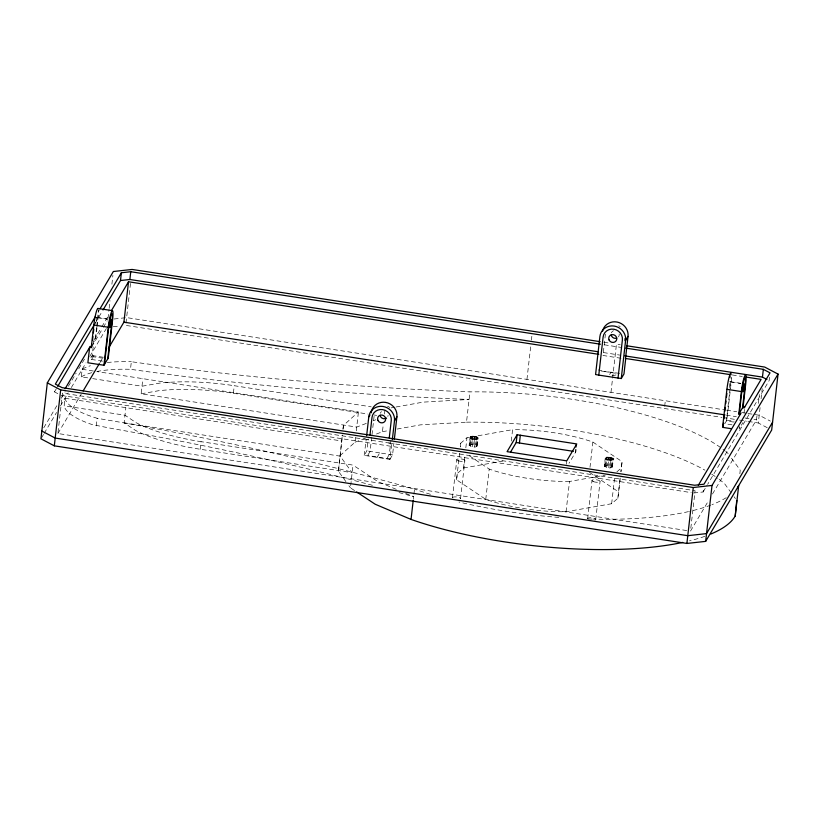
<?xml version="1.0" encoding="UTF-8"?>
<svg xmlns="http://www.w3.org/2000/svg" width="819" height="819" viewBox="0 0 819 819"><rect width="100%" height="100%" fill="white"/><g stroke="black" fill="none" stroke-linecap="round" stroke-linejoin="round"><path stroke-width="0.61" stroke-dasharray="4.09 3.07" d="M345.925 481.633L338.411 471.283L342.27 435.534M338.411 471.283L342.465 435.002M343.059 429.023L343.417 425.43L358.435 411.926L97.338 371.642M739.864 473.73L740.222 470.147L731.121 457.647M57.801 393.642L54.463 391.881L54.842 388.554M686.691 530.548L57.893 433.517L62.49 393.12L369.42 439.987M372.41 485.309A1043.519 310.319 6.5 0 0 113.012 428.706L92.25 424.6A72.338 21.509 6.5 0 1 64.128 405.835L64.988 398.259L341.871 440.991M87.623 377.846L81.306 376.873L82.166 369.297A72.338 21.509 6.5 0 1 90.377 365.755M102.467 361.159L90.029 359.234L92.189 355.548L93.816 341.257M96.591 327.446L95.024 341.216L93.417 340.97M96.734 326.197L97.584 318.693A9.828 1.239 -81.2 0 0 97.901 314.394M96.99 327.764L95.557 340.305L93.96 340.059L101.126 327.958M97.133 326.515L98.137 317.731A13.104 1.658 -81.2 0 0 98.505 310.012M108.006 318.417L109.019 309.551M109.162 308.282L110.022 300.675M111.906 284.193L112.909 275.327M96.273 425.87L97.144 418.294L93.11 417.025A72.338 21.509 6.5 0 1 64.988 398.259M130.518 283.394L125.727 325.378L722.01 417.393M124.13 422.809L340.141 456.142L352.16 472.686L200.205 449.242A100.686 29.945 6.5 0 1 135.268 430.272L124.13 422.809L125.85 407.657M96.775 371.519A72.338 21.509 6.5 0 1 130.477 369.297L131.337 361.722L147.44 363.974A1021.518 303.777 6.5 0 0 469.963 391.881A201.382 59.889 6.5 0 1 724.938 450.839M366.267 423.413L356.715 427.078L141.124 393.806L142.854 378.665M200.205 449.242L201.064 441.666A100.686 29.945 6.5 0 1 136.128 422.696L124.99 415.233L64.128 405.835M141.124 393.806L158.732 390.704A100.686 29.945 6.5 0 1 233.384 393.274L234.254 385.708L371.222 406.838M342.987 429.217L343.417 425.43M339.967 455.733L354.985 442.229L355.559 437.172M356.285 430.866L358.435 411.926M354.566 490.571L350.44 487.837L353.02 465.11L201.064 441.666M364.189 455.374L366.216 439.496L391.902 443.458L389.875 459.387L364.189 455.374L366.881 450.839L368.233 438.964M371.713 437.09L370.086 451.423L367.393 455.968M372 434.643L374.14 415.868M376.484 433.988L382.453 431.695L383.312 424.119M384.469 414.025L385.043 408.968M390.991 440.059L389.353 454.35L386.66 458.937M389.875 459.387L392.567 454.852L393.929 442.936M413.349 499.221L413.636 496.693L405.548 493.273M413.923 494.164L414.506 489.117A1043.519 310.319 6.5 0 0 113.872 421.13L97.144 418.294M452.446 497.87L456.828 459.49M620.218 478.05L617.874 498.249L611.65 503.726L566.052 511.762A81.89 24.355 6.5 0 1 485.759 499.375L456.552 479.791L459.602 453.276M460.759 443.181L460.329 446.969L460.759 443.181L466.984 437.715L469.451 437.274M397.174 429.043L420.485 424.856L466.502 422.174L469.963 391.881M456.552 479.791L457.309 473.474L463.534 468.007L465.11 454.125M465.837 447.809L466.984 437.715M460.513 498.802L464.895 460.421M469.123 445.28C478.398 440.939 479.453 451.013 469.123 445.28L469.922 438.298M469.369 445.608L469.993 440.059M470.034 444.471L470.669 438.923M470.587 446.253L471.468 438.482M471.754 444.287L472.133 440.96M472.502 446.713L473.392 438.953M473.853 444.441L474.488 438.892M474.6 446.877L475.491 439.107M475.767 444.901L476.402 439.353M476.32 446.683L477.201 438.912M476.996 445.546L477.876 437.776M477.19 446.201L478.081 438.431M485.759 499.375L489.209 469.082L467.301 454.391M511.291 441.021L512.581 429.668A81.89 24.355 6.5 0 1 592.874 442.055L622.082 461.64L620.935 471.744L622.082 461.64M526.945 379.392L530.845 345.168M531.418 340.1L531.848 336.292M566.359 464.189L566.738 460.851M566.052 511.762L569.502 481.47L605.241 475.163M575.337 452.631L575.716 449.293M576.136 449.498L575.88 451.719L569.021 463.288M589.997 467.301L592.874 442.055M621.037 358.272L602.979 355.477L605.405 334.203M587.653 518.734L592.024 480.354M595.72 519.666L600.092 481.275M610.974 392.352L616.461 344.195L620.229 344.768M604.33 466.134C613.595 461.803 614.659 471.877 604.33 466.134L605.21 458.374M604.678 465.55L605.436 458.896M605.067 466.81L605.947 459.039M606.019 465.202L606.398 461.875M606.684 467.383L607.575 459.613M607.995 465.182L608.374 461.855M608.763 467.7L609.653 459.93M610.073 465.499L610.452 462.172M624.242 340.929L624.528 338.431M610.739 467.69L611.629 459.92M611.691 466.072L612.458 459.418M612.08 467.332L612.97 459.572M612.397 467.065L613.318 458.978M611.65 503.726L614.67 477.211M617.874 498.249L620.178 478.05M664.68 406.285L665.315 400.737M693.734 493.007L703.111 491.973L703.49 488.646M731.961 424.826L724.743 423.71L726.893 420.116L731.234 382.053A13.104 1.658 -81.2 0 0 731.602 374.334M739.455 426.535L739.178 428.921L740.796 426.187M744.041 413.001L744.451 409.408M712.489 494.011L756.51 419.778L757.227 413.472M758.374 403.368L759.377 394.533M767.229 427.682L758.322 422.993L760.073 407.627M761.076 398.751L762.233 388.615M769.512 377.293L769.133 380.62L707.647 484.336M93.796 355.794L90.551 361.302M98.075 312.059L99.365 309.879M54.463 391.881L56.409 388.605M95.25 323.106L102.365 311.097M101.781 326.863L108.303 315.868M43.776 427.764L57.371 404.842M61.251 398.29L65.141 391.738M68.376 386.281L76.147 373.177M78.726 368.816L84.562 358.988M91.779 346.683L102.682 328.419M103.327 327.324L107.207 320.782M41.595 437.715L43.55 434.428M44.195 433.333L56.542 412.51M60.442 405.937L68.172 392.895M71.355 387.53L85.985 362.858M89.803 356.419L106.337 328.532M57.893 433.517L81.194 394.215M99.969 362.561L103.204 357.094M377.016 457.463L379.719 452.917L392.567 454.852M388.697 442.956L695.085 490.735L690.478 531.132L708.609 500.563M619.543 373.351L601.207 371.017L616.861 373.433M609.623 374.549L611.107 372.051M741.338 425.276L742.956 422.594M703.111 491.973L706.992 485.421M616.881 471.857L621.324 467.956M373.433 420.669L375.819 419.748M354.985 442.229L365.735 438.104M612.028 375.819L616.861 374.774M391.175 407.872L394.86 407.207M396.089 406.992L423.075 402.139L469.092 399.457A1021.518 303.777 6.5 0 1 146.581 371.539L130.477 369.297M382.453 431.695L388.585 430.589M478.081 435.749L512.581 429.668M463.534 468.007L505.436 460.616M114.107 319L126.617 317.608L725.399 410.012M113.227 326.761L119.482 326.075M390.141 458.947L367.659 455.528M102.887 358.21L91.646 356.511M603.92 342.26L610.196 343.222M604.248 344.789L620.659 347.328M603.368 352.559L619.778 355.088M732.278 374.938L742.301 376.484M729.678 381.603L741.717 383.456M731.234 382.053L740.867 383.538M726.658 410.206L736.67 411.752M741.676 412.52L746.682 413.298M747.942 413.493L759.203 415.233L770.331 421.089M96.57 317.373L107.412 319.052M98.137 317.731L107.77 319.215M726.197 415.1L736.301 416.666M745.136 418.028L748.924 418.611M753.982 419.389L756.51 419.778M723.269 417.588L734.53 419.328M739.537 420.096L747.051 421.263M748.3 421.447L758.322 422.993M726.893 420.116L734.121 421.232M92.189 355.548L103.429 357.289M82.166 369.297L96.069 371.437M233.384 393.274L367.844 414.025M374.129 414.998L376.638 415.387M92.68 378.624L141.984 386.23L159.592 383.128A100.686 29.945 6.5 0 1 234.254 385.708M61.149 395.393L691.205 492.618M379.719 452.917L366.881 450.839M733.589 422.072L726.361 420.935L730.691 382.913A9.828 1.239 -81.2 0 0 730.978 377.129M598.279 369.973L601.474 370.557M396.294 489.352L377.794 481.531L353.02 465.11M589.414 472.348L618.632 491.943M734.049 496.723L735.401 498.587M348.935 485.769L350.44 487.837M731.326 492.997L724.743 483.896A201.382 59.889 6.5 0 0 718.795 479.054M569.502 481.47A81.89 24.355 6.5 0 1 489.209 469.082M726.218 497.676A201.382 59.889 6.5 0 1 711.967 504.658M710.769 505.118A201.382 59.889 6.5 0 1 689.608 511.353M688.472 511.619A201.382 59.889 6.5 0 1 593.478 519.144M592.198 519.113A201.382 59.889 6.5 0 1 587.09 518.97M558.804 517.413A201.382 59.889 6.5 0 1 458.968 501.996M430.436 494.307A201.382 59.889 6.5 0 1 414.506 489.117M725.788 451.525A201.382 59.889 6.5 0 1 728.193 453.593M399.017 492.567A1043.519 310.319 6.5 0 1 413.636 496.693M704.842 536.322A201.382 59.889 6.5 0 1 689.496 540.857M466.502 422.174A201.382 59.889 6.5 0 1 704.893 470.137M711.742 474.221A201.382 59.889 6.5 0 1 717.854 478.357M96.222 317.967A4.095 0.522 -81.2 0 1 96.775 318.489A4.095 0.522 -81.2 0 1 96.13 323.362M95.199 323.525A4.095 0.522 -81.2 0 1 95.291 322.563M107.269 362.51A72.338 21.509 6.5 0 1 131.337 361.722M81.306 376.873A72.338 21.509 6.5 0 1 91.789 372.676M452.487 497.563A4.095 1.218 6.5 0 1 456.644 496.969A4.095 1.218 6.5 0 1 460.554 498.484M587.888 519.072A4.095 1.218 6.5 0 1 592.383 517.905A4.095 1.218 6.5 0 1 594.84 520.147M611.414 332.831A4.095 3.88 30.7 0 1 613.554 330.763M619.174 334.029A4.095 3.88 30.7 0 1 618.437 336.916M380.292 413.247A4.095 3.88 30.7 0 1 381.531 411.66M388.073 415.468A4.095 3.88 30.7 0 1 387.817 416.451M729.842 383.538A4.095 0.522 -81.2 0 1 729.238 387.592M618.693 325.819A9.828 9.296 30.7 0 1 620.208 326.617M387.571 406.224A9.828 9.296 30.7 0 1 389.793 407.514M593.447 481.654A4.095 1.218 6.5 0 0 600.051 481.592A4.095 1.218 6.5 0 0 594.614 479.678A4.095 1.218 6.5 0 0 593.447 481.654M458.251 460.79A4.095 1.218 6.5 0 0 464.854 460.728A4.095 1.218 6.5 0 0 459.418 458.814A4.095 1.218 6.5 0 0 458.251 460.79"/><path stroke-width="1.23" d="M710.861 534.019A201.382 59.889 6.5 0 0 735.216 516.001L736.762 500.44M600.163 341.677L132.105 269.451L113.35 271.519L47.318 382.872L40.95 438.81L54.31 445.833L686.895 543.447L705.65 541.379L771.682 430.026L778.05 374.099L764.69 367.066L626.515 345.741M54.31 445.833L60.678 389.905L47.318 382.872M103.931 365.264L108.272 327.242A13.104 1.658 -81.2 0 1 111.845 311.179A13.104 1.658 -81.2 0 1 112.582 319.963L108.251 358.026L103.931 365.264L87.879 362.786L89.64 347.338L91.247 347.594L93.816 325.02A13.104 1.658 -81.2 0 1 98.28 308.794M91.247 347.594L92.066 344.175M92.496 340.417L92.926 336.67M93.356 332.913L93.775 329.156M104.463 364.445L108.804 326.382A9.828 1.239 -81.2 0 1 111.486 314.332A9.828 1.239 -81.2 0 1 112.039 320.915L107.709 358.937M103.01 310.002L120.495 280.528L121.376 272.758L130.753 271.724L600.46 344.205M108.384 348.362L123.915 322.164L128.522 281.767L598.771 354.33M120.495 280.528L129.873 279.494L130.753 271.724M366.646 435.728L368.785 416.912L370.004 414.864M369.993 434.981L371.99 417.455A9.828 9.296 30.7 0 1 382.688 409.623A9.828 9.296 30.7 0 1 391.257 420.434L389.26 437.95M392.332 439.69L394.482 420.884L396.908 416.789A13.104 12.398 30.7 0 0 385.473 402.375A13.104 12.398 30.7 0 0 371.212 412.817M394.338 439.363L396.908 416.789M682.708 542.413A201.382 59.889 6.5 0 1 411.046 519.42L413.206 500.481M470.669 438.923L470.925 436.701C472.512 436.087 479.77 436.824 477.201 438.912C475.614 439.537 468.355 438.789 470.925 436.701M472.266 439.844L472.645 436.517M474.488 438.892L474.733 436.67M476.402 439.353L476.658 437.131M510.585 452.016L516.226 442.506L517.117 434.746L576.771 443.949L566.738 460.851L507.084 451.648L517.117 434.746M519.441 443.007L520.321 435.237M575.972 447.072L576.228 444.86M618.048 378.04L598.781 375.112L603.112 337.049A9.828 9.296 30.7 0 1 613.81 329.207A9.828 9.296 30.7 0 1 622.379 340.018L618.048 378.04L621.263 378.532L623.965 373.986L625.726 358.497L731.019 374.744M606.654 459.654L606.899 457.432C624.958 459.428 599.856 461.619 606.899 457.432M608.619 459.633L608.875 457.411M610.575 461.066L610.954 457.739M621.263 378.532L625.603 340.469L628.03 336.374A13.104 12.398 30.7 0 0 617.157 322.062A13.104 12.398 30.7 0 0 602.508 331.337M628.03 336.374L625.46 358.947L625.726 358.497M686.895 543.447L693.273 487.52L712.028 485.442L778.05 374.099M705.65 541.379L712.028 485.442M731.377 373.106A13.104 1.658 -81.2 0 0 726.914 389.332L722.583 427.354L731.183 428.685M723.126 426.443L723.556 422.635M723.986 418.826L724.426 415.028M724.856 411.22L725.286 407.412M725.726 403.603L726.013 401.064M726.443 397.256L726.883 393.458M738.799 414.045L741.369 391.564A13.104 1.658 -81.2 0 1 744.942 375.491A13.104 1.658 -81.2 0 1 745.679 384.285L743.12 406.767L738.799 414.045L740.325 414.281L740.949 413.38L739.342 413.134L741.912 390.612A9.828 1.239 -81.2 0 1 744.594 378.552A9.828 1.239 -81.2 0 1 745.147 385.145L742.577 407.678L744.184 407.923L761.107 379.381L746.068 377.068M735.216 516.001L738.666 485.698A201.382 59.889 6.5 0 1 737.52 487.51M766.912 379.453L762.458 377.109L763.339 369.338L625.716 348.106M698.31 485.278L740.325 414.281M95.485 316.431L55.354 384.111L62.029 387.633L694.614 485.247L703.992 484.203L770.024 372.85L763.339 369.338M100.01 308.783L121.376 272.758M57.699 386.425L94.594 324.201M65.08 388.759L90.182 346.437L91.779 346.683M111.568 310.36L128.522 281.767M83.139 390.939L99.324 363.646M772.563 422.256L706.541 533.609L687.786 535.687L55.19 438.063L41.83 431.04M129.873 279.494L598.31 351.781M624.825 355.876L762.458 377.109M726.914 389.332L741.369 391.564M743.12 406.767L744.727 407.012M97.901 308.425L112.357 310.657M123.915 322.164L724.938 414.905M93.816 325.02L108.272 327.242M516.226 442.506L573.372 451.33M60.678 389.905L693.273 487.52M598.781 375.112L595.577 374.529L599.907 336.507A13.104 12.398 30.7 0 1 614.168 326.054A13.104 12.398 30.7 0 1 625.603 340.469M411.046 519.42L375.215 504.248L356.634 491.943M616.799 338.114A4.095 3.88 30.7 0 1 611.189 334.848M386.578 418.028A4.095 3.88 30.7 0 1 380.067 415.253M729.688 377.344A9.828 1.239 -81.2 0 1 730.139 376.32M368.785 416.912A13.104 12.398 30.7 0 1 383.046 406.47A13.104 12.398 30.7 0 1 394.482 420.884M377.928 420.352A4.095 3.88 30.7 0 0 384.879 421.427A4.095 3.88 30.7 0 0 382.063 415.059A4.095 3.88 30.7 0 0 377.928 420.352M609.049 339.936A4.095 3.88 30.7 0 0 616.001 341.011A4.095 3.88 30.7 0 0 613.196 334.654A4.095 3.88 30.7 0 0 609.049 339.936M110.37 326.443A4.095 0.522 -81.2 0 0 111.138 319.717A4.095 0.522 -81.2 0 0 109.746 324.785A4.095 0.522 -81.2 0 0 110.37 326.443M743.478 390.673A4.095 0.522 -81.2 0 0 744.246 383.947A4.095 0.522 -81.2 0 0 742.853 389.015A4.095 0.522 -81.2 0 0 743.478 390.673"/></g></svg>
